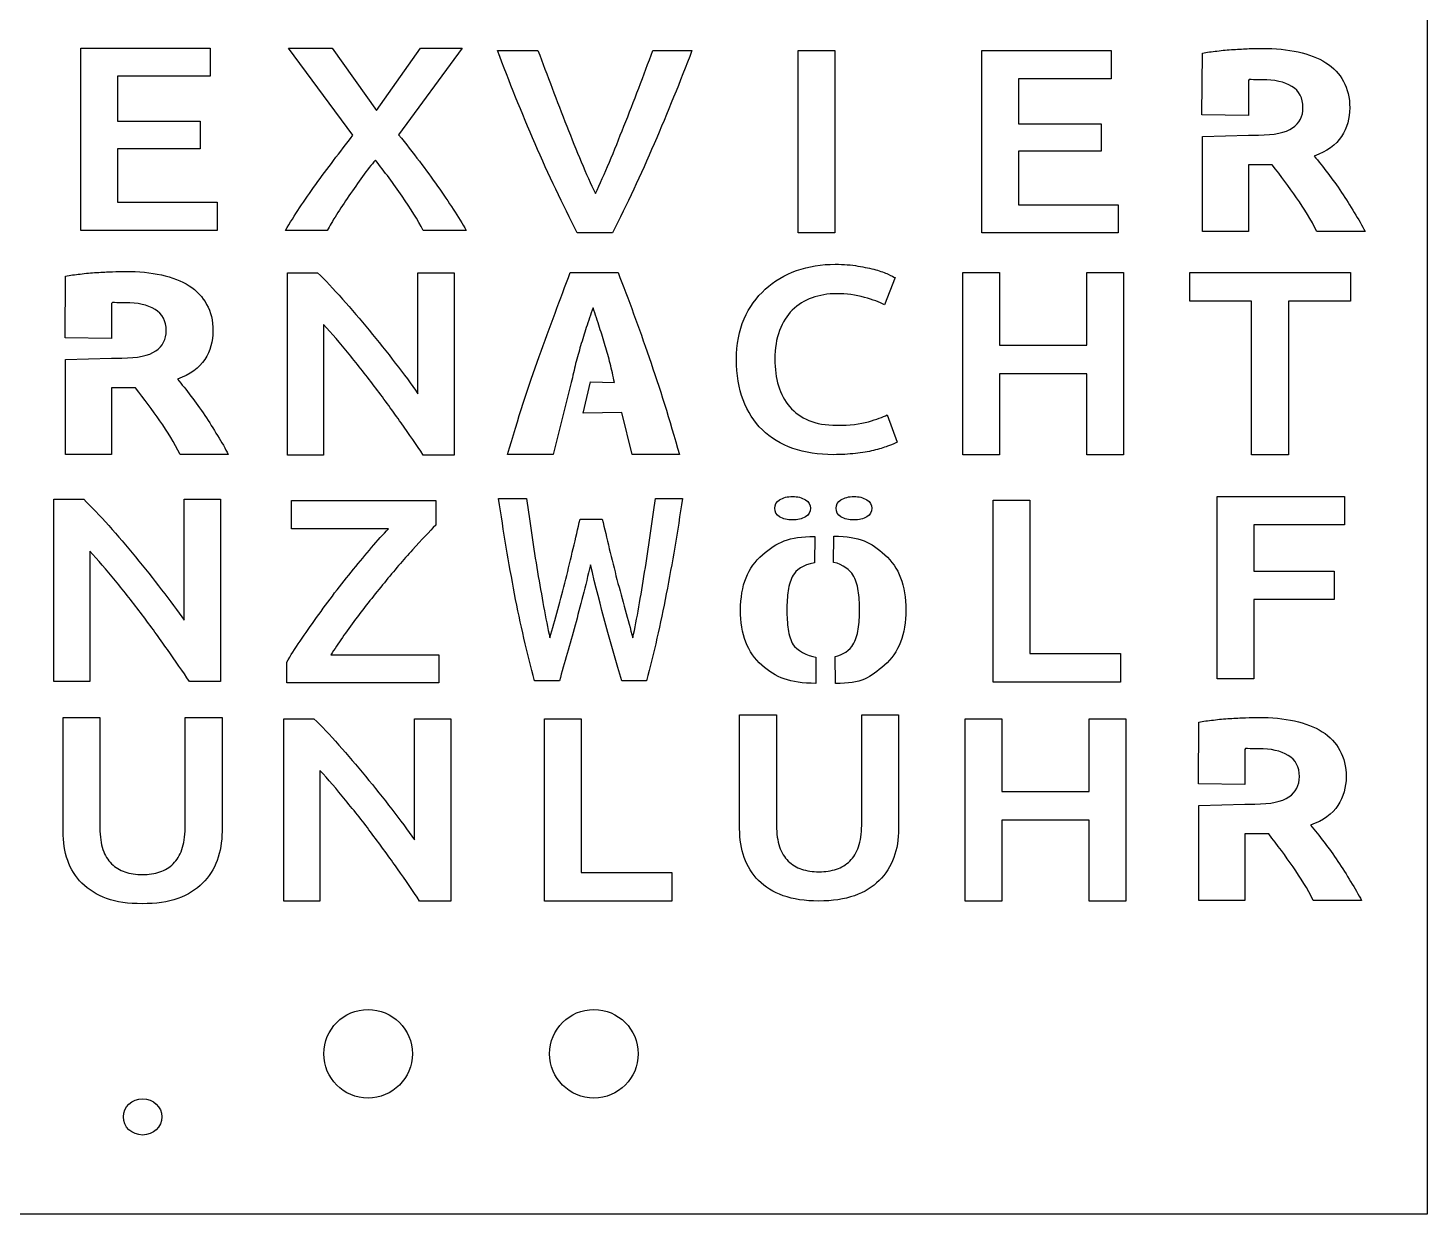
# Model space of a CAD drawing. Extents: x -1 to 378, y -4 to 375.
# Drawn here: x 172.2 to 378.1, y -4.3 to 170.2 of the extents above; entities that cross this region are included whole.
import ezdxf

# ---------------------------------------------------------------- set-up
doc = ezdxf.new("R2010")
doc.units = 0
doc.layers.add('Ebene_1', color=7, linetype='CONTINUOUS')

msp = doc.modelspace()

# ---------------------------------------------------------------- linework, layer by layer
at = {"layer": 'Ebene_1', "color": 7}
for p, q in [((378.056613, 374.920959), (378.056613, -4.273221)), ((179.984787, 140.44539), (179.984787, 167.263331)), ((179.984787, 167.263331), (199.012187, 167.263331)), ((199.012187, 167.263331), (199.012187, 163.12261)), ((220.021323, 154.454183), (210.529002, 167.263331)), ((210.529002, 167.263331), (216.942732, 167.263331)), ((216.942732, 167.263331), (223.484738, 158.091826)), ((223.484738, 158.091826), (229.941226, 167.263331)), ((236.098408, 167.263331), (226.734361, 154.492881)), ((229.941226, 167.263331), (236.098408, 167.263331)), ((241.292863, 166.897931), (247.236253, 166.897931)), ((264.125744, 166.897931), (269.898102, 166.897931)), ((285.539287, 166.897931), (290.92682, 166.897931)), ((285.539287, 140.07999), (285.539287, 166.897931)), ((290.92682, 166.897931), (290.92682, 140.07999)), ((312.566387, 140.07999), (312.566387, 166.897931)), ((312.566387, 166.897931), (331.593787, 166.897931)), ((331.593787, 166.897931), (331.593787, 162.75721)), ((344.93883, 157.447499), (345.003154, 166.533894)), ((199.012187, 163.12261), (185.37232, 163.12261)), ((185.37232, 163.12261), (185.37232, 156.505194)), ((331.593787, 162.75721), (317.95392, 162.75721)), ((317.95392, 162.75721), (317.95392, 156.139794)), ((351.772579, 162.485292), (351.772579, 157.351681)), ((185.37232, 156.505194), (197.51565, 156.505194)), ((197.51565, 156.505194), (197.51565, 152.441874)), ((351.772579, 157.351681), (344.93883, 157.447499)), ((317.95392, 156.139794), (330.09725, 156.139794)), ((330.09725, 156.139794), (330.09725, 152.076474)), ((345.003154, 154.251467), (351.772584, 154.475834)), ((351.772579, 154.475295), (353.258552, 154.475295)), ((197.51565, 152.441874), (185.37232, 152.441874)), ((185.37232, 152.441874), (185.37232, 144.586112)), ((345.003154, 140.264549), (345.003154, 154.251467)), ((330.09725, 152.076474), (317.95392, 152.076474)), ((317.95392, 152.076474), (317.95392, 144.220712)), ((355.294889, 150.083255), (351.772584, 150.083255)), ((351.772584, 150.083255), (351.772584, 140.264549)), ((185.37232, 144.586112), (200.038384, 144.586112)), ((200.038384, 144.586112), (200.038384, 140.44539)), ((317.95392, 144.220712), (332.619984, 144.220712)), ((332.619984, 144.220712), (332.619984, 140.07999)), ((200.038384, 140.44539), (179.984787, 140.44539)), ((216.215843, 140.44539), (210.10142, 140.44539)), ((236.697023, 140.44539), (230.368808, 140.44539)), ((258.182354, 140.07999), (253.008611, 140.07999)), ((290.92682, 140.07999), (285.539287, 140.07999)), ((332.619984, 140.07999), (312.566387, 140.07999)), ((351.772584, 140.264549), (345.003154, 140.264549)), ((368.943821, 140.264549), (361.844175, 140.264549)), ((210.388687, 107.39564), (210.388687, 134.213581)), ((210.388687, 134.213581), (214.792782, 134.213581)), ((229.58712, 116.412352), (229.58712, 134.213581)), ((229.58712, 134.213581), (234.931896, 134.213581)), ((234.931896, 134.213581), (234.931896, 107.39564)), ((251.99126, 134.26538), (259.02179, 134.26538)), ((309.752887, 107.44497), (309.752887, 134.262911)), ((309.752887, 134.262911), (315.14042, 134.262911)), ((315.14042, 134.262911), (315.14042, 123.543473)), ((328.01064, 134.262911), (333.398173, 134.262911)), ((328.01064, 123.543473), (328.01064, 134.262911)), ((333.398173, 134.262911), (333.398173, 107.44497)), ((343.145312, 130.044793), (343.145312, 134.262911)), ((343.145312, 134.262911), (366.790599, 134.262911)), ((366.790599, 134.262911), (366.790599, 130.044793)), ((177.67362, 124.637099), (177.737944, 133.723494)), ((299.797053, 133.48894), (298.214999, 129.503011)), ((352.25281, 130.044793), (343.145312, 130.044793)), ((352.25281, 107.44497), (352.25281, 130.044793)), ((366.790599, 130.044793), (357.683102, 130.044793)), ((357.683102, 130.044793), (357.683102, 107.44497)), ((184.507369, 129.674892), (184.507369, 124.541281)), ((215.690704, 126.59001), (215.690704, 107.39564)), ((184.507369, 124.541281), (177.67362, 124.637099)), ((315.14042, 123.543473), (328.01064, 123.543473)), ((177.737944, 121.441067), (184.507374, 121.665434)), ((184.507369, 121.664895), (185.993342, 121.664895)), ((177.737944, 107.454149), (177.737944, 121.441067)), ((252.14866, 118.06189), (249.47286, 107.44729)), ((253.8849, 113.53549), (254.96901, 118.16897)), ((254.96901, 118.16897), (258.49712, 118.0617)), ((328.01064, 119.325359), (315.14042, 119.325359)), ((315.14042, 119.325359), (315.14042, 107.44497)), ((328.01064, 107.44497), (328.01064, 119.325359)), ((188.029679, 117.272855), (184.507374, 117.272855)), ((184.507374, 117.272855), (184.507374, 107.454149)), ((259.59891, 113.64275), (253.8849, 113.53549)), ((261.12044, 107.44729), (259.59891, 113.64275)), ((298.642581, 113.288414), (300.09636, 109.302486)), ((184.507374, 107.454149), (177.737944, 107.454149)), ((201.678611, 107.454149), (194.578965, 107.454149)), ((215.690704, 107.39564), (210.388687, 107.39564)), ((234.931896, 107.39564), (230.356768, 107.39564)), ((249.47286, 107.44729), (242.75714, 107.44729)), ((268.04601, 107.44729), (261.12044, 107.44729)), ((290.732313, 107.444965), (290.732313, 107.444965)), ((315.14042, 107.44497), (309.752887, 107.44497)), ((333.398173, 107.44497), (328.01064, 107.44497)), ((357.683102, 107.44497), (352.25281, 107.44497)), ((175.990687, 74.05793), (175.990687, 100.875871)), ((175.990687, 100.875871), (180.394782, 100.875871)), ((195.18912, 83.074642), (195.18912, 100.875871)), ((195.18912, 100.875871), (200.533896, 100.875871)), ((200.533896, 100.875871), (200.533896, 74.05793)), ((241.454282, 100.991301), (245.556012, 100.991301)), ((264.545503, 100.991301), (268.495317, 100.991301)), ((284.712469, 101.296367), (284.712469, 101.296367)), ((293.72953, 101.295001), (293.728549, 101.296367)), ((347.181687, 74.45641), (347.181687, 101.274351)), ((347.181687, 101.274351), (365.90978, 101.274351)), ((365.90978, 101.274351), (365.90978, 97.13363)), ((210.996391, 96.54099), (210.996391, 100.681711)), ((210.996391, 100.681711), (232.20446, 100.681711)), ((232.20446, 100.681711), (232.20446, 97.082766)), ((295.611877, 100.798211), (295.617328, 100.793501)), ((295.617328, 100.793501), (295.62278, 100.788791)), ((314.213487, 73.95536), (314.213487, 100.773301)), ((314.213487, 100.773301), (319.60102, 100.773301)), ((319.60102, 100.773301), (319.60102, 78.173479)), ((253.425257, 97.972831), (256.706641, 97.972831)), ((365.90978, 97.13363), (352.56922, 97.13363)), ((352.56922, 97.13363), (352.56922, 90.284024)), ((225.234873, 96.54099), (210.996391, 96.54099)), ((287.955962, 95.417789), (287.923514, 91.539917)), ((290.738376, 91.598767), (290.751103, 95.447214)), ((181.292704, 93.2523), (181.292704, 74.05793)), ((352.56922, 90.284024), (364.413243, 90.284024)), ((364.413243, 90.284024), (364.413243, 86.143307)), ((364.413243, 86.143307), (352.56922, 86.143307)), ((352.56922, 86.143307), (352.56922, 74.45641)), ((210.269502, 73.86377), (210.269502, 76.920939)), ((216.768749, 78.004492), (232.674801, 78.004492)), ((232.674801, 78.004492), (232.674801, 73.86377)), ((288.148924, 77.677526), (288.145767, 73.799654)), ((291.031073, 73.770229), (290.954312, 77.765873)), ((319.60102, 78.173479), (332.94158, 78.173479)), ((332.94158, 78.173479), (332.94158, 73.95536)), ((250.386939, 74.17336), (246.740957, 74.17336)), ((263.208643, 74.17336), (259.562661, 74.17336)), ((352.56922, 74.45641), (347.181687, 74.45641)), ((181.292704, 74.05793), (175.990687, 74.05793)), ((200.533896, 74.05793), (195.958768, 74.05793)), ((232.674801, 73.86377), (210.269502, 73.86377)), ((332.94158, 73.95536), (314.213487, 73.95536)), ((177.359596, 52.017657), (177.359596, 68.774031)), ((177.359596, 68.774031), (182.789888, 68.774031)), ((182.789888, 68.774031), (182.789888, 52.482037)), ((195.318041, 52.482037), (195.318041, 68.774031)), ((195.318041, 68.774031), (200.748333, 68.774031)), ((200.748333, 68.774031), (200.748333, 52.017657)), ((209.859487, 41.77856), (209.859487, 68.596501)), ((209.859487, 68.596501), (214.263582, 68.596501)), ((229.05792, 50.795272), (229.05792, 68.596501)), ((229.05792, 68.596501), (234.402696, 68.596501)), ((234.402696, 68.596501), (234.402696, 41.77856)), ((248.225187, 41.77856), (248.225187, 68.596501)), ((248.225187, 68.596501), (253.61272, 68.596501)), ((253.61272, 68.596501), (253.61272, 45.996679)), ((276.917596, 52.420607), (276.917596, 69.176981)), ((276.917596, 69.176981), (282.347888, 69.176981)), ((282.347888, 69.176981), (282.347888, 52.884987)), ((294.876041, 52.884987), (294.876041, 69.176981)), ((294.876041, 69.176981), (300.306333, 69.176981)), ((300.306333, 69.176981), (300.306333, 52.420607)), ((310.091087, 41.77856), (310.091087, 68.596501)), ((310.091087, 68.596501), (315.47862, 68.596501)), ((315.47862, 68.596501), (315.47862, 57.877063)), ((328.34884, 68.596501), (333.736373, 68.596501)), ((328.34884, 57.877063), (328.34884, 68.596501)), ((333.736373, 68.596501), (333.736373, 41.77856)), ((344.40966, 59.019689), (344.473984, 68.106084)), ((351.243409, 64.057482), (351.243409, 58.923871)), ((215.161504, 60.97293), (215.161504, 41.77856)), ((315.47862, 57.877063), (328.34884, 57.877063)), ((351.243409, 58.923871), (344.40966, 59.019689)), ((344.473984, 55.823657), (351.243414, 56.048024)), ((344.473984, 41.836739), (344.473984, 55.823657)), ((351.243409, 56.047485), (352.729382, 56.047485)), ((328.34884, 53.658949), (315.47862, 53.658949)), ((315.47862, 53.658949), (315.47862, 41.77856)), ((328.34884, 41.77856), (328.34884, 53.658949)), ((354.765719, 51.655445), (351.243414, 51.655445)), ((351.243414, 51.655445), (351.243414, 41.836739)), ((253.61272, 45.996679), (266.95328, 45.996679)), ((266.95328, 45.996679), (266.95328, 41.77856)), ((188.989827, 41.375615), (188.989827, 41.375615)), ((215.161504, 41.77856), (209.859487, 41.77856)), ((234.402696, 41.77856), (229.827568, 41.77856)), ((266.95328, 41.77856), (248.225187, 41.77856)), ((288.547827, 41.778565), (288.547827, 41.778565)), ((315.47862, 41.77856), (310.091087, 41.77856)), ((333.736373, 41.77856), (328.34884, 41.77856)), ((351.243414, 41.836739), (344.473984, 41.836739)), ((368.414651, 41.836739), (361.315005, 41.836739)), ((228.75732, 19.30066), (228.75732, 19.30066)), ((261.9844, 19.30066), (261.9844, 19.30066)), ((191.89966, 10.00976), (191.89966, 10.00976)), ((378.056613, -4.273221), (-1.045777, -4.273221))]:
    msp.add_line(p, q, dxfattribs=at)
for points in [[(246.808671, 153.198726), (244.841794, 157.765126), (243.003191, 162.331528), (241.292863, 166.897931)], [(247.236253, 166.897931), (247.920385, 165.092009), (248.618769, 163.247389), (249.331405, 161.36407)], [(262.07335, 161.36407), (262.785987, 163.247389), (263.470118, 165.092009), (264.125744, 166.897931)], [(269.898102, 166.897931), (268.159268, 162.331528), (266.306412, 157.765126), (264.339535, 153.198726)], [(345.003154, 166.533894), (345.663586, 166.648768), (346.379054, 166.749216), (347.149558, 166.835345)], [(347.149558, 166.835345), (347.956754, 166.950543), (348.763948, 167.021599), (349.571143, 167.050668)], [(349.571143, 167.050668), (350.378338, 167.107728), (351.148843, 167.150792), (351.882656, 167.179861)], [(351.882656, 167.179861), (352.616469, 167.20893), (353.258556, 167.222926), (353.808916, 167.222926)], [(353.808916, 167.222926), (355.753522, 167.222926), (357.514674, 167.050668), (359.092374, 166.706152)], [(359.092374, 166.706152), (360.670073, 166.361636), (362.027627, 165.830543), (363.165039, 165.112765)], [(363.165039, 165.112765), (364.30245, 164.394987), (365.16468, 163.476314), (365.751732, 162.356637)], [(352.8733, 162.571421), (352.506393, 162.571421), (351.772579, 162.794495), (351.772579, 162.485292)], [(249.331405, 161.36407), (250.044042, 159.480751), (250.756679, 157.623231), (251.469316, 155.791509)], [(259.892682, 155.791509), (260.633824, 157.623231), (261.360714, 159.480751), (262.07335, 161.36407)], [(353.808912, 162.614486), (353.552077, 162.614486), (353.240207, 162.60049), (352.8733, 162.571421)], [(358.156757, 161.624002), (357.056037, 162.284289), (355.606756, 162.614486), (353.808912, 162.614486)], [(359.807838, 158.523358), (359.807838, 159.930168), (359.257478, 160.963716), (358.156757, 161.624002)], [(365.751732, 162.356637), (366.375473, 161.265706), (366.687344, 159.973771), (366.687344, 158.480832)], [(358.266829, 155.508843), (359.294169, 156.226621), (359.807838, 157.231423), (359.807838, 158.523358)], [(366.687344, 158.480832), (366.687344, 156.93051), (366.283747, 155.5237), (365.476552, 154.260511)], [(214.548273, 147.178901), (216.230096, 149.500801), (218.054446, 151.925895), (220.021323, 154.454183)], [(226.734361, 154.492881), (228.900777, 151.835599), (230.810643, 149.320209), (232.46396, 146.946711)], [(251.469316, 155.791509), (252.181952, 153.98559), (252.894589, 152.231267), (253.607226, 150.528541)], [(257.754772, 150.489842), (258.467408, 152.192569), (259.180045, 153.959791), (259.892682, 155.791509)], [(353.258552, 154.475295), (355.570065, 154.475295), (357.23949, 154.819811), (358.266829, 155.508843)], [(253.008611, 140.07999), (250.870701, 144.259411), (248.804054, 148.632322), (246.808671, 153.198726)], [(264.339535, 153.198726), (262.372658, 148.632322), (260.320264, 144.259411), (258.182354, 140.07999)], [(365.476552, 154.260511), (364.669356, 152.997322), (363.330147, 152.035476), (361.458922, 151.37519)], [(223.313705, 150.777846), (222.743595, 150.107075), (222.116475, 149.307309), (221.432344, 148.378549)], [(227.24746, 145.476174), (225.993219, 147.307895), (224.681967, 149.075119), (223.313705, 150.777846)], [(253.607226, 150.528541), (254.319863, 148.825814), (255.018247, 147.264981), (255.702378, 145.846042)], [(255.702378, 145.846042), (256.358004, 147.264981), (257.042135, 148.812915), (257.754772, 150.489842)], [(361.458922, 151.37519), (362.082663, 150.628774), (362.743096, 149.796122), (363.440219, 148.877449)], [(221.432344, 148.378549), (220.776718, 147.449789), (220.10684, 146.49523), (219.422708, 145.514872)], [(358.87223, 145.216966), (357.771509, 146.824671), (356.579062, 148.446804), (355.294889, 150.083255)], [(363.440219, 148.877449), (364.137342, 147.987413), (364.816119, 147.039994), (365.476552, 146.035192)], [(210.10142, 140.44539), (211.384166, 142.638296), (212.86645, 144.8828), (214.548273, 147.178901)], [(232.46396, 146.946711), (234.145783, 144.573213), (235.556804, 142.406106), (236.697023, 140.44539)], [(219.422708, 145.514872), (218.767082, 144.560313), (218.154215, 143.631553), (217.584105, 142.728592)], [(230.368808, 140.44539), (229.54215, 141.967525), (228.5017, 143.644453), (227.24746, 145.476174)], [(361.844175, 140.264549), (361.000289, 141.987129), (360.009641, 143.637898), (358.87223, 145.216966)], [(365.476552, 146.035192), (366.136984, 145.059027), (366.760725, 144.068543), (367.347776, 143.063741)], [(217.584105, 142.728592), (217.013996, 141.825631), (216.557909, 141.064564), (216.215843, 140.44539)], [(367.347776, 143.063741), (367.971517, 142.087576), (368.503532, 141.154584), (368.943821, 140.264549)], [(177.737944, 133.723494), (178.398376, 133.838368), (179.113844, 133.938816), (179.884348, 134.024945)], [(179.884348, 134.024945), (180.691544, 134.140143), (181.498738, 134.211199), (182.305933, 134.240268)], [(182.305933, 134.240268), (183.113128, 134.297328), (183.883633, 134.340392), (184.617446, 134.369461)], [(184.617446, 134.369461), (185.351259, 134.39853), (185.993346, 134.412526), (186.543706, 134.412526)], [(186.543706, 134.412526), (188.488312, 134.412526), (190.249464, 134.240268), (191.827164, 133.895752)], [(191.827164, 133.895752), (193.404863, 133.551236), (194.762417, 133.020143), (195.899829, 132.302365)], [(214.792782, 134.213581), (215.933, 133.130028), (217.158736, 131.840084), (218.469987, 130.343748)], [(247.42668, 121.87448), (249.00069, 126.23585), (250.52219, 130.36615), (251.99126, 134.26538)], [(259.02179, 134.26538), (260.56079, 130.33727), (262.08233, 126.16365), (263.58637, 121.74449)], [(280.684136, 131.786213), (281.995387, 132.998761), (283.534682, 133.914621), (285.302022, 134.533795)], [(285.302022, 134.533795), (287.069361, 135.152968), (288.964974, 135.462555), (290.988863, 135.462555)], [(290.988863, 135.462555), (292.214598, 135.462555), (293.326311, 135.372259), (294.324003, 135.191666)], [(294.324003, 135.191666), (295.321694, 135.036873), (296.191111, 134.856281), (296.932253, 134.64989)], [(296.932253, 134.64989), (297.673395, 134.443499), (298.286263, 134.224208), (298.770856, 133.992018)], [(298.770856, 133.992018), (299.255449, 133.759828), (299.597514, 133.592135), (299.797053, 133.48894)], [(195.899829, 132.302365), (197.03724, 131.584587), (197.89947, 130.665914), (198.486522, 129.546237)], [(277.562787, 127.413301), (278.332434, 129.141827), (279.372884, 130.599464), (280.684136, 131.786213)], [(185.60809, 129.761021), (185.241183, 129.761021), (184.507369, 129.984095), (184.507369, 129.674892)], [(186.543702, 129.804086), (186.286867, 129.804086), (185.974997, 129.79009), (185.60809, 129.761021)], [(190.891547, 128.813602), (189.790827, 129.473889), (188.341546, 129.804086), (186.543702, 129.804086)], [(218.469987, 130.343748), (219.781239, 128.873211), (221.09249, 127.338177), (222.403742, 125.738646)], [(287.568206, 130.509168), (286.456493, 130.122185), (285.487307, 129.52881), (284.660648, 128.729045)], [(291.159896, 131.128341), (289.877149, 131.128341), (288.67992, 130.92195), (287.568206, 130.509168)], [(295.264683, 130.586565), (294.010442, 130.947749), (292.64218, 131.128341), (291.159896, 131.128341)], [(298.214999, 129.503011), (297.530868, 129.889995), (296.547429, 130.251179), (295.264683, 130.586565)], [(192.542628, 125.712958), (192.542628, 127.119768), (191.992268, 128.153316), (190.891547, 128.813602)], [(198.486522, 129.546237), (199.110263, 128.455306), (199.422134, 127.163371), (199.422134, 125.670432)], [(255.34911, 129.06622), (254.99933, 128.05531), (254.66705, 127.08773), (254.35225, 126.16346)], [(256.29353, 126.16346), (256.01369, 127.08773), (255.69889, 128.05531), (255.34911, 129.06622)], [(284.660648, 128.729045), (283.862495, 127.929279), (283.235375, 126.923122), (282.779288, 125.710574)], [(191.001619, 122.698443), (192.028959, 123.416221), (192.542628, 124.421023), (192.542628, 125.712958)], [(199.422134, 125.670432), (199.422134, 124.12011), (199.018537, 122.7133), (198.211342, 121.450111)], [(219.453426, 122.217098), (218.142174, 123.842428), (216.887934, 125.300065), (215.690704, 126.59001)], [(222.403742, 125.738646), (223.743499, 124.139115), (225.026245, 122.526686), (226.25198, 120.901359)], [(254.35225, 126.16346), (254.07244, 125.26808), (253.79263, 124.37269), (253.51279, 123.47731)], [(257.13299, 123.47731), (256.88807, 124.37269), (256.6083, 125.26808), (256.29353, 126.16346)], [(276.451073, 121.453763), (276.451073, 123.698263), (276.821644, 125.684776), (277.562787, 127.413301)], [(282.779288, 125.710574), (282.3232, 124.498027), (282.095156, 123.091989), (282.095156, 121.492461)], [(185.993342, 121.664895), (188.304855, 121.664895), (189.97428, 122.009411), (191.001619, 122.698443)], [(223.387181, 117.225017), (222.104435, 118.953543), (220.793183, 120.61757), (219.453426, 122.217098)], [(242.75714, 107.44729), (244.29614, 112.73293), (245.85268, 117.54198), (247.42668, 121.87448)], [(253.51279, 123.47731), (253.26787, 122.61081), (253.02309, 121.72988), (252.77824, 120.8345)], [(257.8675, 120.8345), (257.65769, 121.72988), (257.41283, 122.61081), (257.13299, 123.47731)], [(263.58637, 121.74449), (265.12538, 117.35423), (266.61194, 112.5885), (268.04601, 107.44729)], [(282.095156, 121.492461), (282.095156, 120.073522), (282.266189, 118.770678), (282.608255, 117.583929)], [(198.211342, 121.450111), (197.404146, 120.186922), (196.064937, 119.225076), (194.193712, 118.56479)], [(226.25198, 120.901359), (227.506221, 119.301828), (228.617934, 117.805492), (229.58712, 116.412352)], [(252.77824, 120.8345), (252.56843, 119.93912), (252.35853, 119.01485), (252.14866, 118.0617)], [(258.49712, 118.0617), (258.2873, 119.01485), (258.07738, 119.93912), (257.8675, 120.8345)], [(277.434512, 115.494219), (276.778886, 117.222745), (276.451073, 119.209259), (276.451073, 121.453763)], [(194.193712, 118.56479), (194.817453, 117.818374), (195.477886, 116.985722), (196.175009, 116.067049)], [(282.608255, 117.583929), (282.978826, 116.39718), (283.534682, 115.365225), (284.275825, 114.488062)], [(191.60702, 112.406566), (190.506299, 114.014271), (189.313852, 115.636404), (188.029679, 117.272855)], [(196.175009, 116.067049), (196.872132, 115.177013), (197.550909, 114.229594), (198.211342, 113.224792)], [(227.107144, 112.116837), (225.909915, 113.819564), (224.669927, 115.522291), (223.387181, 117.225017)], [(280.256553, 111.082609), (279.030818, 112.295157), (278.090138, 113.765693), (277.434512, 115.494219)], [(198.211342, 113.224792), (198.871774, 112.248627), (199.495515, 111.258143), (200.082566, 110.253341)], [(284.275825, 114.488062), (285.016967, 113.636699), (285.957647, 112.965928), (287.097866, 112.475749)], [(295.863298, 112.282257), (297.060528, 112.643442), (297.986955, 112.978827), (298.642581, 113.288414)], [(194.578965, 107.454149), (193.735079, 109.176729), (192.744431, 110.827498), (191.60702, 112.406566)], [(230.356768, 107.39564), (229.387582, 108.866177), (228.304374, 110.439909), (227.107144, 112.116837)], [(287.097866, 112.475749), (288.238085, 112.011369), (289.606347, 111.779179), (291.202654, 111.779179)], [(291.202654, 111.779179), (293.11252, 111.779179), (294.666068, 111.946872), (295.863298, 112.282257)], [(200.082566, 110.253341), (200.706307, 109.277176), (201.238322, 108.344184), (201.678611, 107.454149)], [(284.746165, 108.373726), (282.978826, 108.992899), (281.482289, 109.89586), (280.256553, 111.082609)], [(300.09636, 109.302486), (299.754295, 109.096094), (299.283954, 108.889703), (298.685339, 108.683312)], [(290.732313, 107.444965), (288.508887, 107.444965), (286.513504, 107.754552), (284.746165, 108.373726)], [(293.939179, 107.638457), (292.941487, 107.509463), (291.872532, 107.444965), (290.732313, 107.444965)], [(296.632946, 108.064139), (295.834792, 107.883547), (294.93687, 107.741653), (293.939179, 107.638457)], [(298.685339, 108.683312), (298.11523, 108.476921), (297.431099, 108.27053), (296.632946, 108.064139)], [(180.394782, 100.875871), (181.535, 99.792318), (182.760736, 98.502374), (184.071987, 97.006038)], [(243.793788, 86.982509), (242.943058, 91.471513), (242.163223, 96.14111), (241.454282, 100.991301)], [(245.556012, 100.991301), (245.799078, 99.236977), (246.052271, 97.443954), (246.315592, 95.612233)], [(263.75554, 95.573535), (264.039116, 97.405256), (264.302437, 99.211178), (264.545503, 100.991301)], [(268.495317, 100.991301), (267.786376, 96.14111), (266.996413, 91.471513), (266.125428, 86.982509)], [(282.780158, 100.794161), (283.326713, 101.126052), (283.95548, 101.296367), (284.712469, 101.296367)], [(284.712469, 101.296367), (285.439801, 101.296367), (286.053249, 101.127041), (286.604738, 100.790157)], [(291.797192, 100.788791), (292.34481, 101.122496), (292.970442, 101.295001), (293.72953, 101.295001)], [(293.728549, 101.296367), (294.489218, 101.296367), (295.098086, 101.127983), (295.611877, 100.798211)], [(282.090033, 99.55274), (282.090033, 100.119944), (282.294743, 100.481015), (282.780158, 100.794161)], [(282.780158, 98.315299), (282.29755, 98.627903), (282.090033, 98.986996), (282.090033, 99.55274)], [(286.604738, 100.790157), (287.124498, 100.47256), (287.334932, 100.116153), (287.334932, 99.55274)], [(287.334932, 99.55274), (287.334932, 98.992907), (287.121773, 98.635416), (286.609181, 98.319326)], [(291.107094, 99.551374), (291.107094, 100.117118), (291.31453, 100.476187), (291.797192, 100.788791)], [(291.797192, 98.313933), (291.314584, 98.626537), (291.107094, 98.98563), (291.107094, 99.551374)], [(295.62278, 100.788791), (296.142513, 100.471194), (296.357418, 100.114787), (296.357418, 99.551374)], [(296.357418, 99.551374), (296.357418, 98.990128), (296.142622, 98.630635), (295.627223, 98.313933)], [(184.071987, 97.006038), (185.383239, 95.535501), (186.69449, 94.000467), (188.005742, 92.400936)], [(232.20446, 97.082766), (231.26378, 96.154006), (230.123561, 94.941458), (228.783804, 93.445123)], [(252.422612, 93.638618), (252.78721, 95.134953), (253.121425, 96.579691), (253.425257, 97.972831)], [(256.706641, 97.972831), (257.030728, 96.579691), (257.375071, 95.122054), (257.739669, 93.59992)], [(284.712469, 97.841235), (283.954008, 97.841235), (283.325623, 98.004202), (282.780158, 98.315299)], [(286.609181, 98.319326), (286.058155, 98.002177), (285.443127, 97.841235), (284.712469, 97.841235)], [(293.72953, 97.839869), (292.971042, 97.839869), (292.34263, 98.002836), (291.797192, 98.313933)], [(295.621772, 98.313933), (295.108498, 98.003825), (294.493279, 97.839869), (293.72953, 97.839869)], [(295.627223, 98.313933), (295.626133, 98.31325), (295.624961, 98.314616), (295.621772, 98.313933)], [(222.754897, 93.793408), (223.638567, 94.825363), (224.465226, 95.741224), (225.234873, 96.54099)], [(246.315592, 95.612233), (246.599168, 93.780512), (246.882745, 91.974589), (247.166321, 90.194466)], [(262.935194, 90.155768), (263.21877, 91.935891), (263.492219, 93.741813), (263.75554, 95.573535)], [(280.270716, 92.717637), (282.416673, 94.55702), (284.136886, 95.417789), (287.955962, 95.417789)], [(290.751103, 95.447214), (294.715668, 95.447214), (296.201761, 94.55702), (298.274973, 92.717637)], [(185.055426, 88.879388), (183.744174, 90.504718), (182.489934, 91.962355), (181.292704, 93.2523)], [(220.103889, 90.581446), (221.016064, 91.716597), (221.899733, 92.787251), (222.754897, 93.793408)], [(228.783804, 93.445123), (227.444047, 91.974586), (226.061532, 90.362156), (224.636258, 88.607831)], [(251.328817, 89.110913), (251.713671, 90.633047), (252.078269, 92.142282), (252.422612, 93.638618)], [(257.739669, 93.59992), (258.104268, 92.103584), (258.478994, 90.594349), (258.863847, 89.072214)], [(277.05178, 84.608721), (277.05178, 88.197766), (278.124759, 90.900666), (280.270716, 92.717637)], [(298.274973, 92.717637), (300.348185, 90.900666), (301.384792, 88.197766), (301.384792, 84.608721)], [(188.005742, 92.400936), (189.345499, 90.801405), (190.628245, 89.188976), (191.85398, 87.563649)], [(217.324605, 87.098601), (218.265286, 88.311145), (219.191714, 89.472094), (220.103889, 90.581446)], [(254.9748, 91.239321), (254.225348, 88.117659), (253.465768, 85.150788), (252.696061, 82.338709)], [(259.562661, 74.17336), (257.982735, 79.384736), (256.453448, 85.07339), (254.9748, 91.239321)], [(287.923514, 91.539917), (286.15047, 91.246824), (285.199147, 90.39596), (284.799054, 89.723018)], [(293.582867, 89.756709), (293.219144, 90.407166), (292.150762, 91.305747), (290.738376, 91.598767)], [(188.989181, 83.887307), (187.706435, 85.615833), (186.395183, 87.27986), (185.055426, 88.879388)], [(224.636258, 88.607831), (223.210985, 86.879309), (221.799964, 85.086287), (220.403196, 83.228767)], [(247.166321, 90.194466), (247.470153, 88.440145), (247.773985, 86.73742), (248.077817, 85.086291)], [(250.143873, 84.660609), (250.548982, 86.131146), (250.943964, 87.61458), (251.328817, 89.110913)], [(258.863847, 89.072214), (259.268956, 87.575882), (259.663938, 86.092447), (260.048792, 84.621911)], [(262.084465, 85.047592), (262.368041, 86.698721), (262.651618, 88.401446), (262.935194, 90.155768)], [(284.799054, 89.723018), (284.435332, 89.072561), (284.180728, 88.309899), (284.035239, 87.435032)], [(294.346682, 87.435032), (294.237571, 88.332311), (293.982961, 89.10618), (293.582867, 89.756709)], [(191.85398, 87.563649), (193.108221, 85.964118), (194.219934, 84.467782), (195.18912, 83.074642)], [(214.673597, 83.499656), (215.528761, 84.686405), (216.41243, 85.886053), (217.324605, 87.098601)], [(246.740957, 74.17336), (245.647162, 78.249585), (244.664772, 82.519301), (243.793788, 86.982509)], [(266.125428, 86.982509), (265.254444, 82.519301), (264.282182, 78.249585), (263.208643, 74.17336)], [(284.035239, 87.435032), (283.926127, 86.560237), (283.871563, 85.618134), (283.871563, 84.608721)], [(294.564915, 84.608721), (294.564915, 85.618134), (294.492179, 86.560237), (294.346682, 87.435032)], [(248.077817, 85.086291), (248.381649, 83.435162), (248.68548, 81.913027), (248.989312, 80.519887)], [(248.989312, 80.519887), (249.374166, 81.835631), (249.75902, 83.215871), (250.143873, 84.660609)], [(260.048792, 84.621911), (260.453901, 83.177173), (260.838754, 81.809832), (261.203353, 80.519887)], [(261.203353, 80.519887), (261.507184, 81.913027), (261.800889, 83.422262), (262.084465, 85.047592)], [(280.161599, 76.466188), (278.088387, 78.305571), (277.05178, 81.019676), (277.05178, 84.608721)], [(283.871563, 84.608721), (283.871563, 83.599309), (283.926126, 82.646), (284.035239, 81.74872)], [(294.346682, 81.782338), (294.492171, 82.657206), (294.564915, 83.599309), (294.564915, 84.608721)], [(301.384792, 84.608721), (301.384792, 81.019676), (300.329999, 78.305571), (298.220414, 76.466188)], [(192.709144, 78.779127), (191.511915, 80.481854), (190.271927, 82.184581), (188.989181, 83.887307)], [(212.236379, 80.016806), (213.006027, 81.151957), (213.818433, 82.312907), (214.673597, 83.499656)], [(220.403196, 83.228767), (219.034934, 81.397046), (217.823451, 79.655621), (216.768749, 78.004492)], [(252.696061, 82.338709), (251.926353, 79.52663), (251.156646, 76.804847), (250.386939, 74.17336)], [(284.035239, 81.74872), (284.180728, 80.873925), (284.435332, 80.111191), (284.799054, 79.460734)], [(293.582867, 79.460734), (293.982961, 80.133675), (294.237565, 80.907544), (294.346682, 81.782338)], [(195.958768, 74.05793), (194.989582, 75.528467), (193.906374, 77.102199), (192.709144, 78.779127)], [(210.269502, 76.920939), (210.839611, 77.875498), (211.495237, 78.907453), (212.236379, 80.016806)], [(284.799054, 79.460734), (285.199147, 78.810277), (286.916868, 77.764572), (288.148924, 77.677526)], [(290.954312, 77.765873), (292.042412, 77.852846), (293.219144, 78.810277), (293.582867, 79.460734)], [(288.145767, 73.799654), (284.181203, 73.799654), (282.271185, 74.649217), (280.161599, 76.466188)], [(298.220414, 76.466188), (296.11083, 74.649217), (294.886521, 73.770229), (291.031073, 73.770229)], [(214.263582, 68.596501), (215.4038, 67.512948), (216.629536, 66.223004), (217.940787, 64.726668)], [(344.473984, 68.106084), (345.134416, 68.220958), (345.849884, 68.321406), (346.620388, 68.407535)], [(346.620388, 68.407535), (347.427584, 68.522733), (348.234778, 68.593789), (349.041973, 68.622858)], [(349.041973, 68.622858), (349.849168, 68.679918), (350.619673, 68.722982), (351.353486, 68.752051)], [(351.353486, 68.752051), (352.087299, 68.78112), (352.729386, 68.795116), (353.279746, 68.795116)], [(353.279746, 68.795116), (355.224352, 68.795116), (356.985504, 68.622858), (358.563204, 68.278342)], [(358.563204, 68.278342), (360.140903, 67.933826), (361.498457, 67.402733), (362.635869, 66.684955)], [(362.635869, 66.684955), (363.77328, 65.967177), (364.63551, 65.048504), (365.222562, 63.928827)], [(217.940787, 64.726668), (219.252039, 63.256131), (220.56329, 61.721097), (221.874542, 60.121566)], [(352.34413, 64.143611), (351.977223, 64.143611), (351.243409, 64.366685), (351.243409, 64.057482)], [(353.279742, 64.186676), (353.022907, 64.186676), (352.711037, 64.17268), (352.34413, 64.143611)], [(357.627587, 63.196192), (356.526867, 63.856479), (355.077586, 64.186676), (353.279742, 64.186676)], [(365.222562, 63.928827), (365.846303, 62.837896), (366.158174, 61.545961), (366.158174, 60.053022)], [(359.278668, 60.095548), (359.278668, 61.502358), (358.728308, 62.535906), (357.627587, 63.196192)], [(218.924226, 56.600018), (217.612974, 58.225348), (216.358734, 59.682985), (215.161504, 60.97293)], [(221.874542, 60.121566), (223.214299, 58.522035), (224.497045, 56.909606), (225.72278, 55.284279)], [(357.737659, 57.081033), (358.764999, 57.798811), (359.278668, 58.803613), (359.278668, 60.095548)], [(366.158174, 60.053022), (366.158174, 58.5027), (365.754577, 57.09589), (364.947382, 55.832701)], [(222.857981, 51.607937), (221.575235, 53.336463), (220.263983, 55.00049), (218.924226, 56.600018)], [(352.729382, 56.047485), (355.040895, 56.047485), (356.71032, 56.392001), (357.737659, 57.081033)], [(364.947382, 55.832701), (364.140186, 54.569512), (362.800977, 53.607666), (360.929752, 52.94738)], [(225.72278, 55.284279), (226.977021, 53.684748), (228.088734, 52.188412), (229.05792, 50.795272)], [(178.043727, 47.760841), (177.587639, 49.050785), (177.359596, 50.469724), (177.359596, 52.017657)], [(182.789888, 52.482037), (182.789888, 51.26949), (182.932415, 50.224635), (183.21747, 49.347472)], [(194.847701, 49.347472), (195.161261, 50.224635), (195.318041, 51.26949), (195.318041, 52.482037)], [(200.748333, 52.017657), (200.748333, 50.469724), (200.506037, 49.050785), (200.021444, 47.760841)], [(226.577944, 46.499757), (225.380715, 48.202484), (224.140727, 49.905211), (222.857981, 51.607937)], [(277.601727, 48.163791), (277.145639, 49.453735), (276.917596, 50.872674), (276.917596, 52.420607)], [(282.347888, 52.884987), (282.347888, 51.67244), (282.490415, 50.627585), (282.77547, 49.750422)], [(294.405701, 49.750422), (294.719261, 50.627585), (294.876041, 51.67244), (294.876041, 52.884987)], [(300.306333, 52.420607), (300.306333, 50.872674), (300.064037, 49.453735), (299.579444, 48.163791)], [(358.34306, 46.789156), (357.242339, 48.396861), (356.049892, 50.018994), (354.765719, 51.655445)], [(360.929752, 52.94738), (361.553493, 52.200964), (362.213926, 51.368312), (362.911049, 50.449639)], [(282.77547, 49.750422), (283.08903, 48.899059), (283.516612, 48.202489), (284.058216, 47.660712)], [(293.122955, 47.660712), (293.693064, 48.202489), (294.120646, 48.899059), (294.405701, 49.750422)], [(362.911049, 50.449639), (363.608172, 49.559603), (364.286949, 48.612184), (364.947382, 47.607382)], [(180.138879, 44.394086), (179.198198, 45.348644), (178.499814, 46.470896), (178.043727, 47.760841)], [(183.21747, 49.347472), (183.53103, 48.496109), (183.958612, 47.799539), (184.500216, 47.257762)], [(193.564955, 47.257762), (194.135064, 47.799539), (194.562646, 48.496109), (194.847701, 49.347472)], [(200.021444, 47.760841), (199.565356, 46.470896), (198.852719, 45.348644), (197.883534, 44.394086)], [(279.696879, 44.797036), (278.756198, 45.751594), (278.057814, 46.873846), (277.601727, 48.163791)], [(284.058216, 47.660712), (284.628325, 47.118936), (285.283951, 46.719053), (286.025093, 46.461064)], [(291.156078, 46.461064), (291.925725, 46.719053), (292.581351, 47.118936), (293.122955, 47.660712)], [(299.579444, 48.163791), (299.123356, 46.873846), (298.410719, 45.751594), (297.441534, 44.797036)], [(364.947382, 47.607382), (365.607814, 46.631217), (366.231555, 45.640733), (366.818606, 44.635931)], [(184.500216, 47.257762), (185.070325, 46.715986), (185.725951, 46.316103), (186.467093, 46.058114)], [(186.467093, 46.058114), (187.236741, 45.800125), (188.091905, 45.671131), (189.032585, 45.671131)], [(189.032585, 45.671131), (189.973266, 45.671131), (190.82843, 45.800125), (191.598078, 46.058114)], [(191.598078, 46.058114), (192.367725, 46.316103), (193.023351, 46.715986), (193.564955, 47.257762)], [(229.827568, 41.77856), (228.858382, 43.249097), (227.775174, 44.822829), (226.577944, 46.499757)], [(286.025093, 46.461064), (286.794741, 46.203075), (287.649905, 46.074081), (288.590585, 46.074081)], [(288.590585, 46.074081), (289.531266, 46.074081), (290.38643, 46.203075), (291.156078, 46.461064)], [(361.315005, 41.836739), (360.471119, 43.559319), (359.480471, 45.210088), (358.34306, 46.789156)], [(183.773326, 42.149582), (182.319547, 42.691359), (181.108065, 43.439527), (180.138879, 44.394086)], [(197.883534, 44.394086), (196.942853, 43.439527), (195.731371, 42.691359), (194.249086, 42.149582)], [(283.331326, 42.552532), (281.877547, 43.094309), (280.666065, 43.842477), (279.696879, 44.797036)], [(297.441534, 44.797036), (296.500853, 43.842477), (295.289371, 43.094309), (293.807086, 42.552532)], [(366.818606, 44.635931), (367.442347, 43.659766), (367.974362, 42.726774), (368.414651, 41.836739)], [(188.989827, 41.375615), (186.965939, 41.375615), (185.227105, 41.633604), (183.773326, 42.149582)], [(194.249086, 42.149582), (192.766802, 41.633604), (191.013715, 41.375615), (188.989827, 41.375615)], [(288.547827, 41.778565), (286.523939, 41.778565), (284.785105, 42.036554), (283.331326, 42.552532)], [(293.807086, 42.552532), (292.324802, 42.036554), (290.571715, 41.778565), (288.547827, 41.778565)], [(215.72462, 19.30066), (215.72462, 22.899541), (218.642089, 25.81701), (222.24097, 25.81701)], [(222.24097, 25.81701), (225.839851, 25.81701), (228.75732, 22.899541), (228.75732, 19.30066)], [(248.9517, 19.30066), (248.9517, 22.899541), (251.869169, 25.81701), (255.46805, 25.81701)], [(255.46805, 25.81701), (259.066931, 25.81701), (261.9844, 22.899541), (261.9844, 19.30066)], [(222.24097, 12.78431), (218.642089, 12.78431), (215.72462, 15.701779), (215.72462, 19.30066)], [(228.75732, 19.30066), (228.75732, 15.701779), (225.839851, 12.78431), (222.24097, 12.78431)], [(255.46805, 12.78431), (251.869169, 12.78431), (248.9517, 15.701779), (248.9517, 19.30066)], [(261.9844, 19.30066), (261.9844, 15.701779), (259.066931, 12.78431), (255.46805, 12.78431)], [(186.23328, 10.00976), (186.233279, 11.47983), (187.501741, 12.671559), (189.06647, 12.67156)], [(189.06647, 12.67156), (190.631199, 12.671559), (191.899661, 11.47983), (191.89966, 10.00976)], [(189.06647, 7.34797), (187.501745, 7.347971), (186.233285, 8.539694), (186.23328, 10.00976)], [(191.89966, 10.00976), (191.899655, 8.539694), (190.631195, 7.347971), (189.06647, 7.34797)]]:
    msp.add_open_spline(points, degree=3, dxfattribs=at)

doc.saveas('drawing.dxf')
